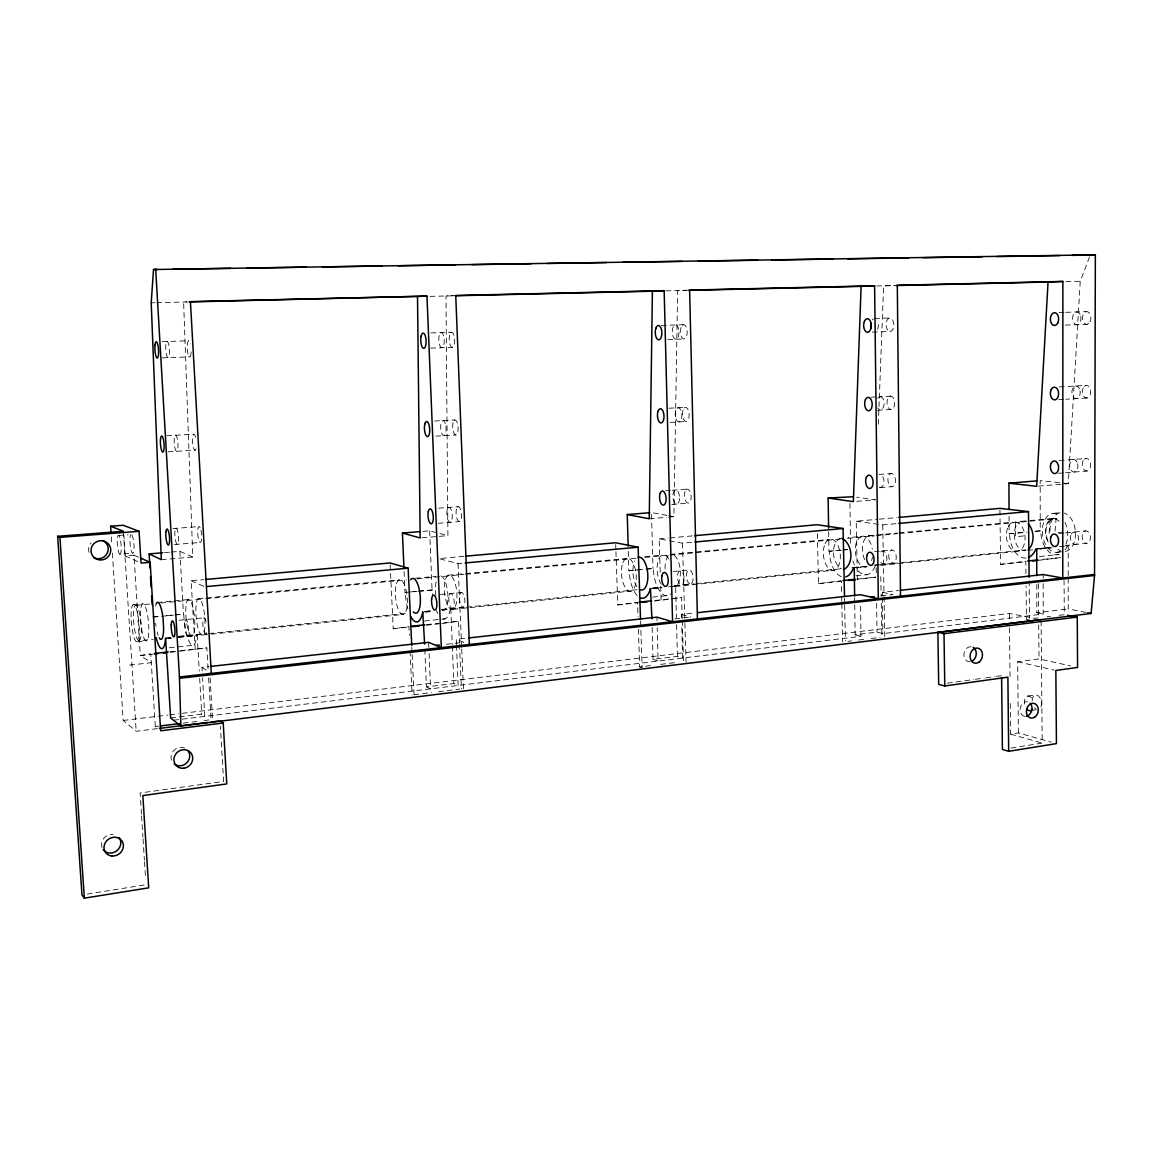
<?xml version="1.0" encoding="UTF-8"?>
<svg xmlns="http://www.w3.org/2000/svg" width="1153" height="1153" viewBox="0 0 1153 1153"><rect width="100%" height="100%" fill="white"/><g stroke="black" fill="none" stroke-linecap="round" stroke-linejoin="round"><path stroke-width="0.75" stroke-dasharray="5 3.75" d="M1085.823 612.402L1068.182 608.899L1068.197 577.365M1068.197 575.621L1068.226 545.83L1062.129 546.234M668.596 517.135L673.885 516.688L677.633 290.614L687.909 290.152M878.312 424.275L883.616 285.843L897.308 285.281M1038.406 486.134L1068.269 483.626L1080.246 281.274L1090.219 255.116M1049.071 533.435L1050.282 519.124M1055.038 531.173L1056.119 518.576M877.75 329.369L878.485 325.232L877.764 321.456M877.721 398.261L879.681 396.718L890.736 396.099M872.273 319.914L873.369 318.891M87.297 894.079L145.97 884.697M1011.066 748.066L1042.197 743.08L1041.116 621.337M170.442 652.339L206.863 647.871L208.246 671.219M1010.316 703.517L1010.648 734.144L1018.387 732.933L1051.248 742.157M1031.834 710.435L1036.533 709.729M1027.712 696.081L1035.538 694.942M390.161 564.725L393.216 628.731L408.911 626.497L409.329 635.274M441.844 623.586L458.462 621.251L459.413 642.61M947.42 683.167L963.144 680.976M964.888 680.746L973.636 679.535M975.38 679.29L984.114 678.079M985.858 677.834L994.607 676.624M996.351 676.379L1001.597 675.644M1018.387 732.933L1017.652 661.793L1039.026 658.911L1070.575 665.886M615.947 551.638L617.763 604.936L637.523 602.298L637.998 616.668M654.183 601.073L669.648 599.214M671.349 598.984L681.582 597.629L682.23 618.945M817.376 533.652L818.486 583.663L841.344 580.723L841.647 594.732M875.776 577.192L857.371 579.541L856.218 521.228L877.505 519.326M999.939 510.13L1000.559 564.365L1025.839 561.208L1025.954 573.531M1038.132 560.387L1060.443 557.605L1039.675 559.738M112.36 552.936L123.184 720.452L136.184 731.261L157.831 728.581L155.295 726.577L150.74 653.809L140.335 655.538L133.979 555.198L125.173 555.933L123.875 535.482M173.526 720.221L860.96 636.283L860.542 603.379M854.733 604.806L855.137 634.784L876.986 632.132L882.881 633.602L1043.206 614.03L1043.177 579.93M155.295 726.577L158.783 726.145M183.212 723.147L190.187 722.282M191.931 722.066L197.163 721.418M204.139 720.567L211.114 719.703L208.347 673.021M413.898 694.74L431.51 692.578M438.544 691.714L459.687 689.105M638.416 629.235L639.656 666.953L653.708 665.223M660.727 664.373L676.508 662.427M847.988 641.313L851.548 640.881M858.697 640.001L864.058 639.338M871.192 638.459L880.128 637.364M1038.219 617.907L1034.745 618.325L1009.351 613.454L180.358 713.548M1046.91 616.826L1050.383 616.408M1059.088 615.327L1064.305 614.693L1064.046 580.535M123.184 720.452L167.848 715.062M169.635 714.846L178.571 713.765M170.658 717.944L201.717 714.168L204.758 716.402L202.568 677.863M424.837 649.398L426.408 686.871L453.85 683.542L458.101 685.473L456.545 646.415M652.151 627.506L653.002 659.343L677.402 656.374L682.59 658.06L681.769 624.926M1036.778 584.427L1036.821 612.719L1068.182 608.899M879.047 474.445L891.586 473.451M202.164 670.859L201.962 667.356L209.111 666.564M456.473 644.628L456.271 639.31L466.922 638.128M681.596 617.936L681.509 614.448L694.034 613.065M882.449 595.885L882.405 592.282L898.49 590.509M880.993 595.87L892.898 594.544L882.405 592.282M446.413 644.239L463.837 642.307L456.271 639.31M674.836 618.815L688.975 617.244M129.64 665.065L151.302 662.73L140.335 655.538L152.729 654.227M169.376 647.755L193.473 645.233M424.52 621.006L445.058 618.858M652.569 597.11L668.236 595.467M855.814 575.794L867.575 574.569M1039.458 556.553L1058.613 554.55M170.024 651.776L178.801 650.84M180.56 650.667L206.863 647.871M426.61 624.623L458.462 621.251M655.149 600.439L681.582 597.629M856.78 579.094L875.646 577.091M393.216 628.731L408.854 627.073M426.221 625.243L438.371 623.946M617.763 604.936L638.575 602.731M818.486 583.663L841.459 581.227M1000.559 564.365L1025.608 561.713M879.191 487.287C885.59 488.454 885.302 475.843 880.013 474.33M1056.595 552.359L1064.334 551.552A19.529 12.654 84 0 0 1075.504 533.868A19.529 12.654 84 0 0 1064.277 513.071M178.874 636.297L205.522 633.573M441.772 609.389L462.814 607.227A7.437 2.666 84.4 0 0 464.169 596.101A7.437 2.666 84.4 0 0 459.543 596.144A7.437 2.666 84.4 0 0 462.814 607.227M674.39 585.565L690.373 583.937A7.004 3.272 84.2 0 0 692.319 573.372A7.004 3.272 84.2 0 0 686.626 573.56A7.004 3.272 84.2 0 0 690.373 583.937M874.104 565.114L878.903 564.624M880.503 564.466L893.056 563.183A6.63 3.747 84 0 0 895.463 553.137A6.63 3.747 84 0 0 888.977 553.426A6.63 3.747 84 0 0 893.056 563.183M1065.084 545.571L1086.818 543.337A6.255 4.122 83.7 0 0 1089.585 533.81A6.255 4.122 83.7 0 0 1082.451 534.185A6.255 4.122 83.7 0 0 1086.818 543.337M138.908 640.737A17.771 3.589 84.7 0 0 139.758 614.376A17.771 3.589 84.7 0 0 133.474 614.016A17.771 3.589 84.7 0 0 138.908 640.737L153.248 639.281M178.326 636.701L206.992 633.775M208.779 633.588L407.629 613.209M425.543 611.378L430.919 610.816M441.657 609.721L464.947 607.328M466.734 607.155L636.917 589.716M653.045 588.059L662.009 587.136M674.548 585.854L694.25 583.836M696.037 583.649L841.142 568.789M851.894 567.68L866.22 566.209M875.185 565.301L1025.651 549.88M1039.992 548.41L1050.743 547.315M165.585 638.085L170.788 637.551M179.464 636.658L197.206 635.116L199.253 671.046M424.463 611.566L431.352 610.859M441.685 609.793L450.852 609.115L452.279 644.556M650.451 588.405L660.943 587.338M853.494 567.607L867.748 566.382M1035.898 548.929L1049.893 547.488M165.96 638.315L171.163 637.782M178.11 637.061L197.206 635.116M424.996 611.753L431.899 611.047M442.233 609.995L450.852 609.115M652.857 588.405L661.62 587.511M668.625 586.791L675.629 586.07L676.422 617.705M1036.734 549.059L1050.729 547.617M1059.477 546.724L1068.226 545.83M137.337 641.745L146.777 640.78M168.295 638.546L171.739 638.185M178.629 637.479L192.392 636.067M202.597 635.044L403.636 614.405M425.097 612.2L431.928 611.494M452.956 609.346L631.239 591.042M653.117 588.794L661.822 587.9M675.125 586.531L834.311 570.187M856.304 567.939L866.407 566.901A15.522 8.561 84.2 0 1 855.67 554.089A15.522 8.561 84.2 0 1 861.507 536.361L848.046 537.644M880.762 565.431L1018.214 551.307M1027.77 550.341L1033.002 549.808M1039.963 549.102L1052.141 547.848M1023.561 535.943L1015.634 536.721L1015.49 521.963M1057.993 532.571L1062.648 532.109M179.176 620.256L204.124 617.792M440.46 594.501L461.517 592.426M673.165 571.557L689.148 569.971M874.536 551.696L879.335 551.22M882.535 550.903L891.903 549.981M1058.987 533.508L1063.988 533.017M1065.66 532.859L1085.737 530.87M152.902 616.97L159.69 616.307M166.493 615.644L173.281 614.981M174.982 614.823L183.716 614.145A27.715 6.313 84.7 0 0 190.101 643.23A27.715 6.313 84.7 0 0 196.817 634.885M404.098 571.499L405.006 592.469L416.853 591.316M418.539 591.158L432.404 589.961A26.058 9.094 84.5 0 0 432.793 594.991M628.313 551.408L628.861 570.721L644.368 569.207M646.084 569.049L653.391 568.487A24.588 11.213 84.4 0 0 670.945 593.766M828.661 531.764L828.949 551.278L847.253 549.505M1009.062 516.328L1009.106 533.781L1026.401 532.095M1035.048 531.259L1040.755 530.827A22.022 14.182 84 0 0 1060.962 553.613M153.118 617.114L159.921 616.451M161.622 616.293L173.512 615.125M175.213 614.967L183.716 614.145M405.006 592.469L417.184 591.446M418.87 591.287L432.404 589.961M628.861 570.721L644.772 569.323M646.502 569.15L653.391 568.487M828.949 551.278L841.07 550.24M842.742 550.082L847.729 549.592M1009.106 533.781L1026.919 532.182M1035.567 531.331L1040.755 530.827M133.013 604.821L142.453 603.927M157.154 602.471L172.619 601.016M174.348 600.857L188.098 599.574M198.186 598.695L398.981 579.844M415.411 578.229L435.92 576.313M448.243 575.217L626.353 558.484M644.916 556.697L662.298 555.069M670.196 554.377L829.266 539.431M868.555 535.741L897.092 533.061M898.879 532.902L1013.069 522.165M1021.111 521.401L1052.43 518.461M135.78 605.354L150.121 603.999M160.887 602.99L203.908 598.94M205.71 598.767L406.49 579.873M417.256 578.864L463.866 574.482M465.653 574.309L635.966 558.283M644.931 557.447L668.236 555.242M670.037 555.083L840.35 539.056M847.513 538.379L874.406 535.842M876.208 535.684L897.711 533.652M899.513 533.493L1053.683 518.98M1053.193 513.373L1060.947 512.653A19.529 12.654 84 0 0 1050.124 532.888M463.91 556.337L438.918 558.571L458 563.63L463.347 563.14M660.222 572.234L659.17 538.869L682.461 543.164L693.169 542.184M856.218 521.228L882.751 524.889L898.735 523.433M195.232 649.716L191.11 580.752L203.649 579.628M659.17 538.869L668.048 538.076M669.821 537.918L692.895 535.842M879.278 519.167L897.02 517.582M161.319 559.666L192.767 557.029L183.615 302.072L187.017 301.855M421.912 537.817L447.912 535.641L445.995 295.99L455.752 295.485M649.24 518.764L666.838 517.279M856.751 501.353L875.401 499.797L856.679 497.202M119.811 554.247A9.455 1.859 85.1 0 0 120.604 540.93A9.455 1.859 85.1 0 0 117.246 539.417A9.455 1.859 85.1 0 0 119.811 554.247L132.581 553.209M422.848 531.374L429.637 530.812L447.912 535.641M164.49 552.618L169.621 552.201M171.321 552.056L179.868 551.35L192.767 557.029M174.406 544.533L200.377 542.443M438.183 523.289L459.456 521.574M671.795 504.466L688.413 503.126M880.171 487.633L891.73 486.71A6.659 3.776 85.7 0 0 894.93 477.183A6.659 3.776 85.7 0 0 888.343 476.348A6.659 3.776 85.7 0 0 891.73 486.71M1058.555 473.306L1063.815 472.889M1065.574 472.744L1086.962 471.029M172.993 528.564L198.979 526.575M438.587 508.185L458.145 506.686M665.555 490.76L670.57 490.371M672.228 490.241L687.188 489.103M1059.218 460.551L1085.867 458.505M118.615 535.468L128.199 534.733M840.768 538.35L839.687 538.422C830.189 544.937 832.149 562.678 841.243 568.76M1087.092 398.016L1065.819 399.255M168.136 451.789L195.174 450.218M435.863 436.122L456.055 434.94M670.253 422.416L686.439 421.465M877.462 410.281L890.88 409.502A6.702 3.819 87.5 0 0 894.108 399.659A6.702 3.819 87.5 0 0 887.479 399.255A6.702 3.819 87.5 0 0 890.88 409.502M1058.627 399.673L1064.017 399.37M166.724 435.719L193.762 434.234M434.551 421.061L454.729 419.966M668.999 408.234L685.199 407.355M871.207 397.18L876.294 396.906M1059.319 386.889L1085.996 385.433M162.112 357.862L189.914 356.853M430.674 348.12L452.61 347.327M667.717 339.515L684.435 338.91M872.36 332.093L890.03 331.502A6.759 3.834 89.3 0 0 893.258 321.341A6.759 3.834 89.3 0 0 886.614 321.37A6.759 3.834 89.3 0 0 890.03 331.502M1065.3 325.103L1087.236 324.31M162.242 341.634L188.487 340.784M430.977 332.914L451.284 332.251M661.346 325.434L683.196 324.728M874.579 318.473L889.885 317.969M1059.059 312.535L1064.19 312.362M1065.905 312.319L1086.14 311.656M151.216 302.821L154.805 302.735M156.606 302.691L187.218 301.985M429.968 296.364L453.172 295.817M665.857 290.887L686.626 290.412M876.698 286.002L894.339 285.584M1065.934 281.606L1080.246 281.274M1068.269 483.626L1040.179 480.599L1040.237 530.755M666.996 515.42L651.503 512.566L652.987 568.371M668.726 515.737L673.885 516.688M1029.514 619.954L1026.401 619.348L1026.084 585.868M1036.821 612.719L1043.206 614.03M1017.652 661.793L1054.116 670.08M855.137 634.784L860.96 636.283M681.509 614.448L690.733 617.057M880.186 396.675C887.219 397.871 883.861 415.325 877.649 407.989M1010.648 734.144L1042.197 743.08M639.656 666.953L642.12 667.746L640.809 628.169M653.002 659.343L658.089 661.058L657.21 627.693M133.979 555.198L138.821 557.331M191.11 580.752L204.686 586.733M125.173 555.933L137.884 561.641M426.408 686.871L430.545 688.845L428.916 649.499M201.962 667.356L208.621 671.666M123.414 531.259L136.184 731.261M141.473 814.133L140.118 792.976L223.61 781.431L220.382 726.231M141.588 815.906L142.929 837.064M143.044 838.836L144.399 859.994M144.514 861.767L145.523 877.635M111.322 536.909L111.783 544.029M210.077 677.863L212.512 718.953M199.671 678.238L201.717 714.168M179.868 551.35L183.471 614.001M410.079 651.07L412.14 694.971M411.837 647.323L412.097 652.713M412.183 654.515L414.028 694.077M458 563.63L461.661 647.136M461.748 648.923L463.535 689.782M459.485 644.397L461.445 688.889M429.637 530.812L432.072 589.846M428.613 642.351L428.83 647.712M452.351 646.329L453.85 683.542M615.702 544.533L615.875 549.866M640.578 620.977L640.751 626.367M682.461 543.164L684.839 621.424M684.896 623.196L686.078 662.326M682.288 620.718L683.527 661.563M660.669 586.286L661.116 600.338M676.609 624.739L677.402 656.374M656.936 617.158L657.023 620.674M844.529 598.076L844.645 603.423M844.673 605.21L845.423 640.881M841.676 596.476L841.791 601.722M841.82 603.48L842.627 641.976M882.751 524.889L884.02 594.789M884.048 596.591L884.812 637.811M880.791 576.558L881.151 596.159M881.281 603.278L881.915 637.133M849.963 503.313L850.539 545.643M876.266 572.724L876.179 565.518L875.415 565.359A23.276 12.856 84.2 0 1 855.857 567.636M876.64 603.322L876.986 632.132M854.647 597.744L854.719 603.033M1009.351 613.454L1009.437 620.66M1009.509 627.866L1010.028 676.508M882.463 597.672L882.881 633.602M1038.349 583.677L1038.651 617.705M1038.709 624.868L1039.026 658.911M1029.139 580.881L1029.499 618.181M1043.162 574.554L1043.177 578.143M191.153 351.953A8.114 1.917 86.5 0 1 188.559 355.628A8.114 1.917 86.5 0 1 187.478 343.32A8.114 1.917 86.5 0 1 190.447 343.882M861.507 536.361A15.522 8.561 84.2 0 1 872.273 549.073M872.403 557.086A15.522 8.561 84.2 0 1 871.596 560.675M880.762 551.898A6.644 3.718 84 0 1 885.85 553.57A6.644 3.718 84 0 1 885.965 562.477A6.644 3.718 84 0 1 880.906 562.318M200.939 530.265A7.97 1.874 85.2 0 1 200.55 542.386A7.97 1.874 85.2 0 1 197.696 532.109A7.97 1.874 85.2 0 1 200.492 528.665M196.01 448.82A8.028 1.902 85.9 0 1 193.099 446.182A8.028 1.902 85.9 0 1 193.185 434.94A8.028 1.902 85.9 0 1 196.082 439.509M206.358 632.55A7.927 1.859 84.6 0 1 203.548 629.581A7.927 1.859 84.6 0 1 203.288 618.83A7.927 1.859 84.6 0 1 206.099 621.755M158.148 635.404A18.607 3.963 84.7 0 1 157.125 631.959M156.001 626.266A18.607 3.963 84.7 0 1 155.583 623.139M155.583 606.147A18.607 3.963 84.7 0 1 156.275 603.74M1067.375 545.7A22.022 14.182 84 0 1 1065.069 549.895M1048.207 542.141A14.686 9.455 84 0 1 1047.4 522.914A14.686 9.455 84 0 1 1059.679 520.897M1026.026 550.529A14.816 9.325 84 0 1 1014.236 534.531A14.816 9.325 84 0 1 1025.968 522.078M854.431 564.927A23.276 12.856 84.2 0 1 852.917 561.007M661.245 584.268A16.387 7.48 84.4 0 1 658.435 559.854A16.387 7.48 84.4 0 1 669.778 560.963M636.989 586.733A16.502 7.336 84.4 0 1 634.755 560.79M435.848 595.481A17.367 6.053 84.5 0 1 436.756 579.527M440.922 575.923A17.367 6.053 84.5 0 1 447.883 595.236A17.367 6.053 84.5 0 1 442.32 610.254M437.895 613.67A26.058 9.094 84.5 0 1 436.483 610.629M450.304 608.914A26.058 9.094 84.5 0 1 442.666 618.83M407.831 608.87A26.245 8.806 84.5 0 1 405.337 592.599M841.315 576.63A23.42 12.683 84.2 0 1 829.411 551.379M1026.069 558.052A22.224 13.98 84 0 1 1009.624 533.853M637.148 595.539A24.746 10.997 84.4 0 1 629.264 570.836M1047.774 540.253A13.951 8.979 84 0 1 1048.538 522.194A13.951 8.979 84 0 1 1060.414 522.612M1059.809 551.538A19.572 12.611 84 0 1 1042.312 531.072A19.572 12.611 84 0 1 1059.737 515.521M1065.026 522.367A19.572 12.611 84 0 1 1065.069 546.191M1061.019 551.048A19.529 12.654 84 0 1 1057.82 549.26M89.055 552.431A9.873 9.555 -17.9 0 1 91.001 542.977M131.932 535.006A9.426 1.917 85.1 0 1 133.964 549.851A9.426 1.917 85.1 0 1 130.721 548.583A9.426 1.917 85.1 0 1 130.909 534.603M102.012 847.498A9.945 9.037 -35.3 0 1 103.914 838.188A9.945 9.037 -35.3 0 1 113.08 834.426M171.494 760.202A9.656 8.965 -39.8 0 1 184.61 748.095M970.177 661.721A7.61 6.111 -77.7 0 1 963.922 654.039A7.61 6.111 -77.7 0 1 971.59 646.761M1024.556 716.344A7.466 5.866 -76.6 0 1 1020.246 708A7.466 5.866 -76.6 0 1 1027.51 701.73M1035.668 708.864A7.394 4.569 79.4 0 1 1034.529 707.856M1032.137 701.024A7.394 4.569 79.4 0 1 1038.565 696.008A7.394 4.569 79.4 0 1 1040.193 708.173M1024.513 704.079A7.408 4.554 79.5 0 1 1027.15 696.239A7.408 4.554 79.5 0 1 1033.03 700.793M864.649 559.681A15.493 8.604 84.2 0 1 864.289 539.993A15.493 8.604 84.2 0 1 875.199 538.278M665.079 568.818A16.358 7.523 84.4 0 1 668.423 555.631M674.159 555.155A16.358 7.523 84.4 0 1 680.356 574.18A16.358 7.523 84.4 0 1 673.165 586.632M679.506 498.471L679.333 500.215A7.062 3.286 85.5 0 1 673.871 501.382A7.062 3.286 85.5 0 1 675.024 490.169A7.062 3.286 85.5 0 1 679.506 498.471M684.161 579.541L683.974 581.242A7.019 3.257 84.2 0 1 678.526 581.962A7.019 3.257 84.2 0 1 679.679 570.98A7.019 3.257 84.2 0 1 684.161 579.541M1080.087 314.351L1079.309 313.184A6.414 4.194 -89.3 0 0 1072.665 317.017A6.414 4.194 -89.3 0 0 1077.68 324.555A6.414 4.194 -89.3 0 0 1080.087 314.351M1077.089 462.209L1076.311 460.984A6.313 4.136 86 0 0 1069.739 464.039A6.313 4.136 86 0 0 1074.711 471.966A6.313 4.136 86 0 0 1077.089 462.209M445.317 423.771L444.755 422.329A7.552 2.681 86.3 0 0 440.662 426.221A7.552 2.681 86.3 0 0 444.265 435.56A7.552 2.681 86.3 0 0 445.317 423.771M1079.453 388.792L1079.367 388.561A6.356 4.18 88.3 0 0 1072.348 389.253A6.356 4.18 88.3 0 0 1075.893 398.65A6.356 4.18 88.3 0 0 1079.914 390.017L1079.453 388.792M678.656 329.311L678.18 327.697A7.177 3.344 88.2 0 0 672.588 328.821A7.177 3.344 88.2 0 0 675.687 339.27A7.177 3.344 88.2 0 0 678.656 329.311M1007.563 528.189A14.845 9.282 84 0 0 1015.793 551.465A14.845 9.282 84 0 0 1023.778 530.524A14.845 9.282 84 0 0 1007.563 528.189M184.768 623.485A7.956 1.802 84.6 0 0 187.377 635.433A7.956 1.802 84.6 0 0 187.896 623.614A7.956 1.802 84.6 0 0 184.768 623.485M683.066 409.877A7.091 3.344 86.9 0 0 685.559 421.393A7.091 3.344 86.9 0 0 688.86 411.938A7.091 3.344 86.9 0 0 683.066 409.877M675.802 410.281A7.105 3.329 86.9 0 0 678.295 421.811A7.105 3.329 86.9 0 0 681.567 412.356A7.105 3.329 86.9 0 0 675.802 410.281M1083.244 387.739A6.327 4.194 88.4 0 0 1085.996 397.972A6.327 4.194 88.4 0 0 1090.435 389.455A6.327 4.194 88.4 0 0 1083.244 387.739M439.192 335.494A7.624 2.71 87.3 0 0 441.469 347.702A7.624 2.71 87.3 0 0 443.919 337.252A7.624 2.71 87.3 0 0 439.192 335.494M1070.748 535.338A6.284 4.108 83.7 0 0 1075.1 544.533A6.284 4.108 83.7 0 0 1077.853 534.978A6.284 4.108 83.7 0 0 1070.748 535.338M174.305 438.039A8.071 1.83 85.8 0 0 176.279 451.183A8.071 1.83 85.8 0 0 177.62 440.576A8.071 1.83 85.8 0 0 174.305 438.039M174.968 530.87A8.013 1.802 85.2 0 0 176.928 544.101A8.013 1.802 85.2 0 0 178.254 533.983A8.013 1.802 85.2 0 0 174.968 530.87M165.873 344.545A8.157 1.845 86.4 0 0 167.848 357.617A8.157 1.845 86.4 0 0 169.145 346.491A8.157 1.845 86.4 0 0 165.873 344.545M1083.114 460.638A6.284 4.165 86 0 0 1085.867 470.928A6.284 4.165 86 0 0 1090.291 462.713A6.284 4.165 86 0 0 1083.114 460.638M449.598 335.148A7.61 2.738 87.4 0 0 451.89 347.312A7.61 2.738 87.4 0 0 454.368 336.892A7.61 2.738 87.4 0 0 449.598 335.148M681.048 327.466A7.163 3.373 88.3 0 0 683.556 338.91A7.163 3.373 88.3 0 0 686.871 329.066A7.163 3.373 88.3 0 0 681.048 327.466M453.043 422.618A7.538 2.724 86.4 0 0 455.334 434.854A7.538 2.724 86.4 0 0 457.813 424.88A7.538 2.724 86.4 0 0 453.043 422.618M456.458 509.093A7.48 2.695 85.4 0 0 458.735 521.415A7.48 2.695 85.4 0 0 461.229 511.874A7.48 2.695 85.4 0 0 456.458 509.093M447.22 509.813A7.494 2.666 85.4 0 0 449.497 522.15A7.494 2.666 85.4 0 0 451.947 512.595A7.494 2.666 85.4 0 0 447.22 509.813M1090.046 321.788A6.385 4.208 -89.3 0 0 1087.236 311.627A6.385 4.208 -89.3 0 0 1082.811 320.505A6.385 4.208 -89.3 0 0 1090.046 321.788M685.055 491.423A7.048 3.315 85.5 0 0 687.548 502.982A7.048 3.315 85.5 0 0 690.834 493.931A7.048 3.315 85.5 0 0 685.055 491.423M448.877 597.211A7.451 2.637 84.4 0 0 452.135 608.323A7.451 2.637 84.4 0 0 453.46 597.168A7.451 2.637 84.4 0 0 448.877 597.211M185.95 606.406A18.477 4.208 84.7 0 0 191.283 636.009A18.477 4.208 84.7 0 0 193.603 610.989A18.477 4.208 84.7 0 0 185.95 606.406M140.58 610.96A18.679 3.848 84.7 0 0 145.768 640.765A18.679 3.848 84.7 0 0 147.584 615.27A18.679 3.848 84.7 0 0 140.58 610.96M131.197 611.854A18.722 3.762 84.7 0 0 136.342 641.731A18.722 3.762 84.7 0 0 138.072 616.192A18.722 3.762 84.7 0 0 131.197 611.854M395.825 586.589A17.554 5.779 84.5 0 0 402.123 614.448A17.554 5.779 84.5 0 0 406.115 590.264A17.554 5.779 84.5 0 0 395.825 586.589M196.024 605.671A18.434 4.281 84.7 0 0 201.472 635.044A18.434 4.281 84.7 0 0 203.793 609.836A18.434 4.281 84.7 0 0 196.024 605.671M622.202 564.984A16.546 7.264 84.4 0 0 629.336 591.129A16.546 7.264 84.4 0 0 635 568.126A16.546 7.264 84.4 0 0 622.202 564.984M444.856 581.905A17.338 6.125 84.5 0 0 451.356 609.404A17.338 6.125 84.5 0 0 455.723 585.465A17.338 6.125 84.5 0 0 444.856 581.905M824.352 545.672A15.652 8.402 84.2 0 0 832.12 570.317A15.652 8.402 84.2 0 0 839.081 548.381A15.652 8.402 84.2 0 0 824.352 545.672"/><path stroke-width="1.5" d="M900.507 596.187L897.308 285.281L1062.879 281.447L1062.749 578.013L1043.162 574.554L900.277 590.322M156.059 637.465A27.917 5.938 84.7 0 0 165.585 638.085L170.658 717.944L180.877 726.059L1091.113 613.454L1094.543 575.477L1095.35 254.827L153.508 269.514L151.216 302.821L161.319 559.666L149.126 553.887L149.962 567.896M468.694 637.94L656.936 617.158L672.574 621.712L664.157 290.671L652.396 291.205L649.24 518.764L627.261 514.555L628.154 546.147M697.608 612.675L860.426 594.717L878.298 598.666L874.623 285.8L861.104 286.362L853.364 501.641L828.142 498.038L828.603 528.204M871.063 323.157L871.192 327.899M111.092 533.335L110.63 526.215L123.414 531.259L57.65 536.289L81.964 894.93L84.342 898.173L148.708 887.824L142.828 795.584L226.766 783.91L223.206 723.017L220.064 720.884M1001.611 677.445L1002.418 749.45L1008.688 751.309L1056.436 743.613L1055.845 670.469L1077.579 667.443L1077.248 617.086L1067.534 615.284M1041.101 619.55L937.893 632.32L938.686 684.378L944.783 685.963L1007.881 677.157L1008.688 751.309M159.618 728.365L207.612 722.427M211.172 721.98L218.277 721.101M223.206 723.017L160.642 730.786L150.149 562.304L140.45 558.038M937.893 632.32L944.004 633.646L1077.248 617.086M160.526 725.929L179.724 723.565M180.877 726.059L179.45 676.97L1094.543 574.453M179.522 678.281L1094.543 575.477M210.898 666.376L428.613 642.351L441.311 647.626L426.97 296.148L190.432 301.625L211.287 673.381M870.789 597.009L874.19 596.634M435.964 645.406L439.452 645.017M154.243 653.448L168.28 651.964M410.684 626.31L424.852 624.811M639.281 602.111L651.618 600.799M843.059 580.55L855.065 579.282M1027.568 561.021L1037.945 559.926M154.502 654.039L158.047 653.65M163.351 653.088L166.897 652.713M412.327 626.713L419.274 625.978M642.048 602.37L647.251 601.808M848.536 580.478L855.612 579.728M1032.771 560.963L1036.345 560.574M206.473 586.56L408.133 568.17L411.751 645.521M465.135 562.981L638.142 547.199L640.52 619.175M694.956 542.025L843.088 528.506L844.5 596.288M898.735 523.433L1028.49 511.601L1029.11 577.322M205.45 579.469L390.074 562.952L408.133 568.17M465.697 556.178L615.63 542.76L638.142 547.199M694.683 535.684L817.174 524.73L843.088 528.506M898.792 517.423L999.925 508.372L1028.49 511.601M150.149 562.304L141.055 563.068L139.066 531.302L123.227 525.264L110.63 526.215M403.954 567.997L402.44 533.046L419.447 531.648M627.261 514.555L649.773 512.71M828.142 498.038L853.278 496.727M1009.034 509.352L1008.947 483.179L1036.72 480.887M149.126 553.887L162.789 552.763M57.65 536.289L59.927 537.37L139.066 531.302M1095.35 254.827L1072.247 255.389M189.02 301.942L426.97 296.148M1062.879 281.447L1048.048 282.024L1036.648 486.278L1008.947 483.179M843.463 569.193L844.529 569.15C854.56 562.635 852.053 543.308 841.877 538.278M664.157 290.671L455.752 295.485L469.343 644.484M874.623 285.8L689.624 290.08L697.435 618.93M454.974 295.773L652.396 291.205M688.427 290.369L861.104 286.362M896.126 285.54L1051.622 281.937M153.508 269.514L157.096 269.471M173.281 269.211L230.816 268.332M247.001 268.087L306.323 267.165M322.509 266.919L381.845 266.012M398.03 265.767L455.565 264.873M471.736 264.628L531.072 263.72M547.257 263.461L606.579 262.553M622.764 262.308L682.1 261.385M698.271 261.14L757.607 260.232M771.991 260.002L833.129 259.065M847.513 258.849L908.636 257.912M923.02 257.681L982.356 256.773M996.74 256.557L1059.665 255.577M1087.582 612.762L1091.113 613.454M402.44 533.046L420.168 537.961L417.516 296.652M59.927 537.37L84.342 898.173M150.481 576.659L151.115 587.18M151.634 595.942L152.167 604.705M155.684 269.211L179.45 676.97M424.621 644.051L422.747 611.739A26.245 8.806 84.5 0 1 410.727 616.48M651.906 618.657L650.451 588.405A24.746 10.997 84.4 0 1 640.996 598.047M944.004 633.646L944.783 685.963M854.618 595.986L854.243 567.752L853.494 567.607A23.42 12.683 84.2 0 1 845.754 576.86M1036.763 575.578L1036.734 549.059L1035.898 548.929A22.224 13.98 84 0 1 1028.447 557.447M159.258 637.868A18.607 3.963 84.7 0 0 163.625 628.097L163.063 618.512A18.607 3.963 84.7 0 0 156.275 603.74M1028.26 523.866A14.816 9.325 84 0 1 1033.03 537.37A14.816 9.325 84 0 1 1028.303 549.419M410.627 579.8A17.497 5.866 84.5 0 1 420.196 595.683A17.497 5.866 84.5 0 1 413.408 611.883M637.955 557.346A16.502 7.336 84.4 0 1 647.712 573.315A16.502 7.336 84.4 0 1 640.765 589.904M102.761 540.526A9.873 9.555 -17.9 0 1 107.2 553.281A9.873 9.555 -17.9 0 1 94.027 557.865M119.206 837.856A9.945 9.037 -35.3 0 1 116.496 851A9.945 9.037 -35.3 0 1 103.121 849.588M188.227 751.007A9.656 8.965 -39.8 0 1 174.189 763.992M973.089 647.309A7.61 6.111 -77.7 0 1 976.216 654.385A7.61 6.111 -77.7 0 1 971.777 661.245M1030.205 703.229A7.466 5.866 -76.6 0 1 1031.56 711.012A7.466 5.866 -76.6 0 1 1026.112 716.359M1032.367 709.34A7.408 4.554 79.5 0 1 1026.718 709.023M171.206 624.84A7.985 1.744 84.6 0 0 173.772 636.831A7.985 1.744 84.6 0 0 174.262 624.969A7.985 1.744 84.6 0 0 171.206 624.84M865.384 399.788A6.745 3.762 87.5 0 0 868.007 410.713A6.745 3.762 87.5 0 0 871.87 401.691A6.745 3.762 87.5 0 0 865.384 399.788M864.39 321.384A6.803 3.79 89.2 0 0 867.042 332.266A6.803 3.79 89.2 0 0 870.919 322.869A6.803 3.79 89.2 0 0 864.39 321.384M421.133 336.085A7.667 2.652 87.3 0 0 423.396 348.35A7.667 2.652 87.3 0 0 425.774 337.858A7.667 2.652 87.3 0 0 421.133 336.085M866.35 477.4A6.702 3.733 85.7 0 0 868.973 488.382A6.702 3.733 85.7 0 0 872.821 479.706A6.702 3.733 85.7 0 0 866.35 477.4M1050.743 537.327A6.313 4.064 83.8 0 0 1055.067 546.594A6.313 4.064 83.8 0 0 1057.777 536.967A6.313 4.064 83.8 0 0 1050.743 537.327M866.84 555.631A6.659 3.704 84 0 0 870.904 565.446A6.659 3.704 84 0 0 873.253 555.357A6.659 3.704 84 0 0 866.84 555.631M160.526 438.803A8.1 1.787 85.8 0 0 162.487 451.99A8.1 1.787 85.8 0 0 163.755 441.354A8.1 1.787 85.8 0 0 160.526 438.803M424.765 424.174A7.595 2.637 86.3 0 0 427.028 436.511A7.595 2.637 86.3 0 0 429.406 426.48A7.595 2.637 86.3 0 0 424.765 424.174M165.96 531.562A8.028 1.773 85.2 0 0 167.92 544.821A8.028 1.773 85.2 0 0 169.217 534.689A8.028 1.773 85.2 0 0 165.96 531.562M428.368 511.269A7.538 2.609 85.4 0 0 430.617 523.678A7.538 2.609 85.4 0 0 432.995 514.079A7.538 2.609 85.4 0 0 428.368 511.269M155.021 344.906A8.186 1.802 86.4 0 0 156.981 358.006A8.186 1.802 86.4 0 0 158.235 346.866A8.186 1.802 86.4 0 0 155.021 344.906M655.841 328.302A7.206 3.3 88.2 0 0 658.32 339.832A7.206 3.3 88.2 0 0 661.548 329.917A7.206 3.3 88.2 0 0 655.841 328.302M658.003 411.275A7.149 3.286 86.8 0 0 660.482 422.863A7.149 3.286 86.8 0 0 663.696 413.351A7.149 3.286 86.8 0 0 658.003 411.275M660.136 493.354A7.091 3.257 85.5 0 0 662.6 505A7.091 3.257 85.5 0 0 665.814 495.891A7.091 3.257 85.5 0 0 660.136 493.354M661.865 576.024A7.048 3.214 84.2 0 0 665.569 586.473A7.048 3.214 84.2 0 0 667.443 575.851A7.048 3.214 84.2 0 0 661.865 576.024M431.64 598.926A7.494 2.58 84.4 0 0 434.868 610.096A7.494 2.58 84.4 0 0 436.137 598.883A7.494 2.58 84.4 0 0 431.64 598.926M1051.248 463.102A6.341 4.108 86 0 0 1053.986 473.494A6.341 4.108 86 0 0 1058.324 465.221A6.341 4.108 86 0 0 1051.248 463.102M1057.791 322.941A6.442 4.151 -89.5 0 0 1054.995 312.679A6.442 4.151 -89.5 0 0 1050.657 321.629A6.442 4.151 -89.5 0 0 1057.791 322.941M1051.219 389.512A6.385 4.136 88.2 0 0 1053.957 399.846A6.385 4.136 88.2 0 0 1058.324 391.256A6.385 4.136 88.2 0 0 1051.219 389.512M96.477 559.075A9.93 9.613 -18.5 0 0 110.76 549.563A9.93 9.613 -18.5 0 0 95.411 542.414A9.93 9.613 -18.5 0 0 96.477 559.075M111.769 855.987A10.017 9.08 -35.5 0 0 122.91 842.843A10.017 9.08 -35.5 0 0 106.422 841.085A10.017 9.08 -35.5 0 0 111.769 855.987M183.86 768.229A9.714 9.008 -40.1 0 0 191.196 753.327A9.714 9.008 -40.1 0 0 174.896 755.446A9.714 9.008 -40.1 0 0 183.86 768.229M979.459 661.764A7.639 6.125 -77.7 0 0 979.315 648.707A7.639 6.125 -77.7 0 0 970.077 656.446A7.639 6.125 -77.7 0 0 979.459 661.764M1035.408 716.633A7.494 5.88 -76.6 0 0 1035.308 703.878A7.494 5.88 -76.6 0 0 1026.386 711.574A7.494 5.88 -76.6 0 0 1035.408 716.633"/></g></svg>
